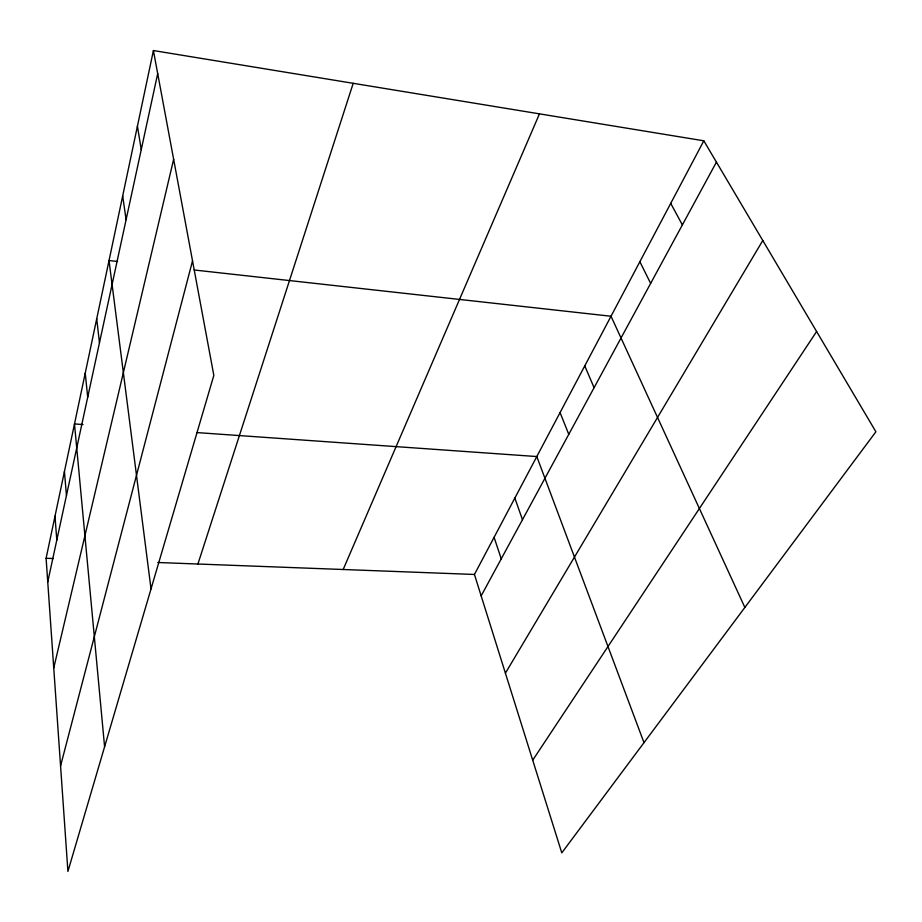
<?xml version="1.0" encoding="UTF-8"?>
<svg xmlns="http://www.w3.org/2000/svg" width="922" height="922" viewBox="0 0 922 922"><rect width="100%" height="100%" fill="white"/><g stroke="black" fill="none" stroke-linecap="round" stroke-linejoin="round"><path stroke-width="1.38" d="M153.409 50.549L213.835 375.404L67.917 871.451L46.1 558.283L153.409 50.549L703.82 140.801L875.9 431.773L561.786 852.862L474.438 574.464L703.82 140.801M47.748 581.955L157.697 73.587M53.741 668.001L173.636 159.31M60.564 765.917L192.525 260.868M197.919 564.01L353.207 83.303M343.168 569.508L539.474 113.844M481.157 595.877L716.429 162.122M505.406 673.164L762.794 240.515M532.709 760.189L816.615 331.517M46.1 558.283L53.257 558.548M157.8 562.501L474.438 574.464M83.049 424.546L74.486 423.947L104.589 746.762M196.893 432.579L536.8 456.551L643.994 742.659M117.543 261.479L109.026 260.534L151.024 588.916M194.185 269.985L611.021 316.246L744.861 607.448M670.72 203.359L682.372 224.91M639.868 261.71L650.644 283.4M584.755 365.884L594.079 387.678M560.069 412.572L568.77 434.343M514.845 498.064L522.474 519.708M494.088 537.307L501.245 558.847M137.424 126.164L141.25 149.618M122.684 195.948L126.095 219.69M96.718 318.805L99.472 342.811M85.227 373.145L87.705 397.186M64.436 471.545L66.453 495.483M54.986 516.239L56.807 540.062"/></g></svg>
